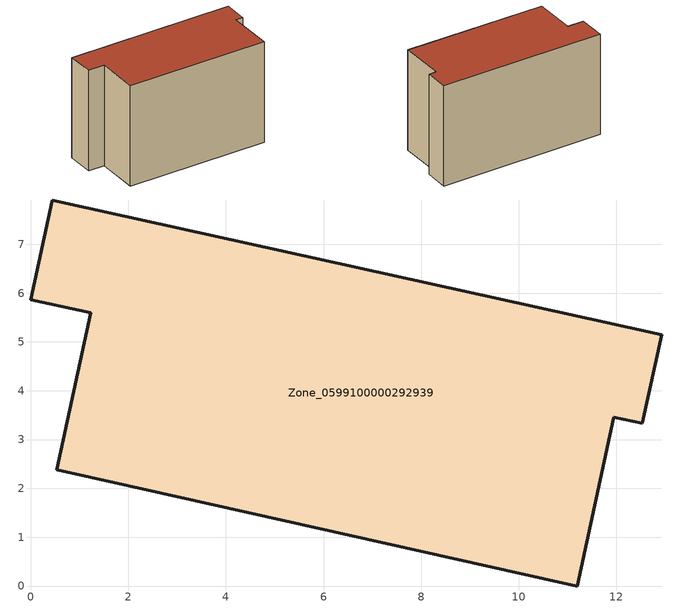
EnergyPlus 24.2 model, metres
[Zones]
Zone_0599100000292939
 floor ground (C_G): 12.93,5.15 12.53,3.33 11.95,3.46 11.2,0 0.53,2.38 1.23,5.6 0,5.87 0.44,7.91 z0
 wall outside (C_F): 11.2,0 11.95,3.46 12.53,3.33 12.93,5.15 0.44,7.91 0,5.87 1.23,5.6 0.53,2.38 11.2,0 z0:7.99
 roof outside (C_R): 12.93,5.15 0.44,7.91 0,5.87 1.23,5.6 0.53,2.38 11.2,0 11.95,3.46 12.53,3.33 z7.99
[BUILDING]
Pand.0599100000292939: North Axis=0; Terrain=City; Loads Convergence Tolerance Value=0.04; Temperature Convergence Tolerance Value=0.4; Solar Distribution=FullExterior; Maximum Number of Warmup Days=25; Minimum Number of Warmup Days=1
[Site:Location]
Rotterdam.The.Hague.AP_ZH_NLD Design_Conditions: Latitude=51.96; Longitude=4.45; Time Zone=1; Elevation=-4.5
[SITE:GROUNDTEMPERATURE:BUILDINGSURFACE]
18, 18, 18, 18, 18, 18, 18, 18, 18, 18, 18, 18
[MATERIAL] Thermal Absorptance=0.9; Solar Absorptance=0.7; Visible Absorptance=0.7
Name | Roughness | Thickness | Conductivity | Density | Specific Heat
G.TI.1975-1991 | MediumSmooth | 0.15 | 0.288461 | 540 | 1210
F.TI.1975-1991 | Rough | 0.3 | 0.230769 | 1920 | 840
R.TI.1975-1991 | MediumRough | 0.2 | 0.153846 | 1500 | 1000
[CONSTRUCTION]
C_G: G.TI.1975-1991
C_F: F.TI.1975-1991
C_R: R.TI.1975-1991
[ZONE]
Zone_0599100000292939: Type=1; Multiplier=1; Ceiling Height=Autocalculate; Volume=Autocalculate; Floor Area=autocalculate; Part of Total Floor Area=Yes
[ZONEINFILTRATION:DESIGNFLOWRATE]
Infil_Zone_0599100000292939: Zone or ZoneList or Space or SpaceList=Zone_0599100000292939; Schedule=AlwaysOn; Design Flow Rate Calculation Method=Flow/Area; Flow Rate per Floor Area=0.003; Constant Term Coefficient=1; Temperature Term Coefficient=0; Velocity Term Coefficient=0; Velocity Squared Term Coefficient=0
[HVACTEMPLATE:ZONE:IDEALLOADSAIRSYSTEM]
Zone_0599100000292939: Maximum Heating Supply Air Temperature=50; Minimum Cooling Supply Air Temperature=13; Maximum Heating Supply Air Humidity Ratio=0.0156; Minimum Cooling Supply Air Humidity Ratio=0.0077; Heating Limit=NoLimit; Cooling Limit=NoLimit; Dehumidification Control Type=ConstantSensibleHeatRatio; Cooling Sensible Heat Ratio=0.7; Dehumidification Setpoint=60; Humidification Control Type=None; Humidification Setpoint=30; Outdoor Air Method=None; Outdoor Air Flow Rate per Person=0.00944; Outdoor Air Flow Rate per Zone Floor Area=0; Outdoor Air Flow Rate per Zone=0; Demand Controlled Ventilation Type=None; Outdoor Air Economizer Type=NoEconomizer; Heat Recovery Type=None; Sensible Heat Recovery Effectiveness=0.7; Latent Heat Recovery Effectiveness=0.65
[ZONECONTROL:THERMOSTAT]
ThermostatControl_Zone_0599100000292939: Zone or ZoneList=Zone_0599100000292939; Control Type Schedule=DualSetpointControlType; Control 1=Thermostat_Zone_0599100000292939; Temperature Difference Between Cutout And Setpoint=0
[THERMOSTATSETPOINT:DUALSETPOINT]
Thermostat_Zone_0599100000292939: Heating Setpoint Temperature Schedule=HeatingSetpoint_Zone_0599100000292939; Cooling Setpoint Temperature Schedule=CoolingSetpoint_Zone_0599100000292939
[SCHEDULE:COMPACT]
HeatingSetpoint_Zone_0599100000292939: Through: 12/31, For: AllDays, Until: 24:00, 21
CoolingSetpoint_Zone_0599100000292939: Through: 12/31, For: AllDays, Until: 24:00, 24
DualSetpointControlType: Through: 12/31, For: AllDays, Until: 24:00, 4
AlwaysOn: Through: 12/31, For: AllDays, Until: 24:00, 1
